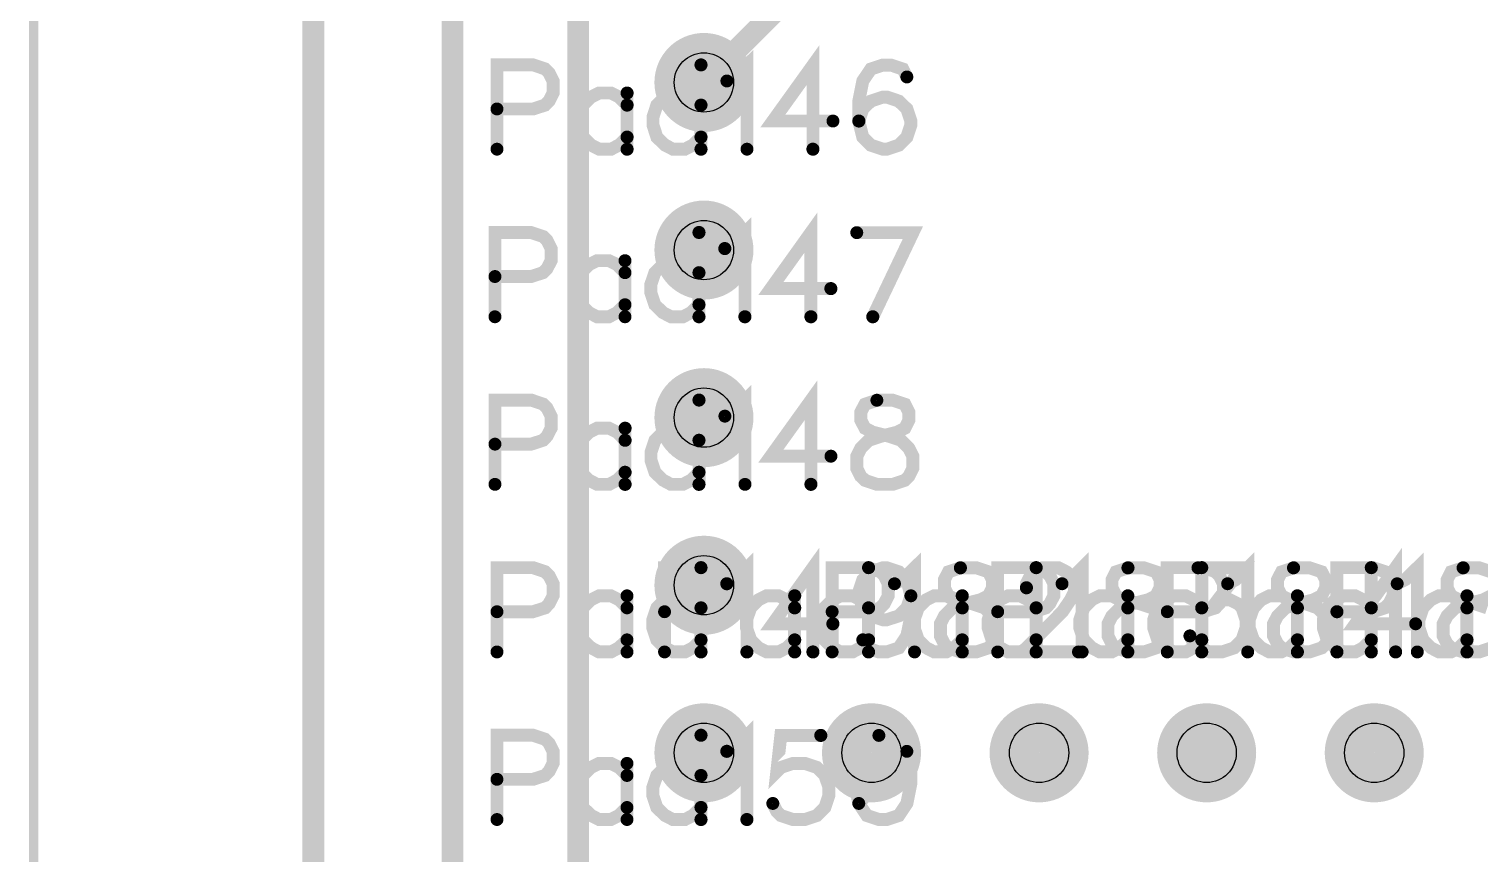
# Model space of a CAD drawing. Extents: x -0.03 to 2.52, y 0 to 2.59.
# Drawn here: x -0.003 to 0.863, y 0.515 to 1.007 of the extents above; entities that cross this region are included whole.
import ezdxf

# ---------------------------------------------------------------- set-up
doc = ezdxf.new("R2010")
doc.units = 0
for name, color, linetype in [('Board_Outline', 13, 'CONTINUOUS'), ('Bottom', 6, 'CONTINUOUS'), ('Bottom_Mask', 10, 'CONTINUOUS'), ('Drill_Bottom', 8, 'CONTINUOUS'), ('Drill_Top', 7, 'CONTINUOUS'), ('Top', 5, 'CONTINUOUS'), ('Top_Mask', 3, 'CONTINUOUS'), ('Top_Silk', 2, 'CONTINUOUS')]:
    doc.layers.add(name, color=color, linetype=linetype)

msp = doc.modelspace()

# ---------------------------------------------------------------- linework, layer by layer
at = {"layer": 'Board_Outline', "linetype": 'CONTINUOUS', "const_width": 0.0055}
msp.add_lwpolyline([(0, 2.55), (2.5, 2.55), (2.5, 0), (0, 0), (0, 2.55)], dxfattribs=at)
at = {"layer": 'Bottom', "linetype": 'CONTINUOUS', "const_width": 0.013}
msp.add_lwpolyline([(0.325, 1.1), (0.325, 0.4875)], dxfattribs=at)
at = {"layer": 'Bottom', "linetype": 'CONTINUOUS', "const_width": 0.0295}
for points in [[(0.4148, 0.975, 1), (0.3852, 0.975, 1), (0.4148, 0.975, 1)], [(0.4148, 0.875, 1), (0.3852, 0.875, 1), (0.4148, 0.875, 1)], [(0.4148, 0.775, 1), (0.3852, 0.775, 1), (0.4148, 0.775, 1)], [(0.4148, 0.675, 1), (0.3852, 0.675, 1), (0.4148, 0.675, 1)], [(0.4148, 0.575, 1), (0.3852, 0.575, 1), (0.4148, 0.575, 1)], [(0.5148, 0.575, 1), (0.4852, 0.575, 1), (0.5148, 0.575, 1)], [(0.6148, 0.575, 1), (0.5852, 0.575, 1), (0.6148, 0.575, 1)], [(0.7148, 0.575, 1), (0.6852, 0.575, 1), (0.7148, 0.575, 1)], [(0.8148, 0.575, 1), (0.7852, 0.575, 1), (0.8148, 0.575, 1)]]:
    msp.add_lwpolyline(points, format="xyb", dxfattribs=at)
at = {"layer": 'Bottom_Mask', "linetype": 'CONTINUOUS', "const_width": 0.0295}
for points in [[(0.4148, 0.975, 1), (0.3852, 0.975, 1), (0.4148, 0.975, 1)], [(0.3852, 0.975, 1), (0.4148, 0.975, 1), (0.3852, 0.975, 1)], [(0.4148, 0.875, 1), (0.3852, 0.875, 1), (0.4148, 0.875, 1)], [(0.3852, 0.875, 1), (0.4148, 0.875, 1), (0.3852, 0.875, 1)], [(0.4148, 0.775, 1), (0.3852, 0.775, 1), (0.4148, 0.775, 1)], [(0.3852, 0.775, 1), (0.4148, 0.775, 1), (0.3852, 0.775, 1)], [(0.4148, 0.675, 1), (0.3852, 0.675, 1), (0.4148, 0.675, 1)], [(0.3852, 0.675, 1), (0.4148, 0.675, 1), (0.3852, 0.675, 1)], [(0.4148, 0.575, 1), (0.3852, 0.575, 1), (0.4148, 0.575, 1)], [(0.3852, 0.575, 1), (0.4148, 0.575, 1), (0.3852, 0.575, 1)], [(0.5148, 0.575, 1), (0.4852, 0.575, 1), (0.5148, 0.575, 1)], [(0.4852, 0.575, 1), (0.5148, 0.575, 1), (0.4852, 0.575, 1)], [(0.6148, 0.575, 1), (0.5852, 0.575, 1), (0.6148, 0.575, 1)], [(0.5852, 0.575, 1), (0.6148, 0.575, 1), (0.5852, 0.575, 1)], [(0.7148, 0.575, 1), (0.6852, 0.575, 1), (0.7148, 0.575, 1)], [(0.6852, 0.575, 1), (0.7148, 0.575, 1), (0.6852, 0.575, 1)], [(0.8148, 0.575, 1), (0.7852, 0.575, 1), (0.8148, 0.575, 1)], [(0.7852, 0.575, 1), (0.8148, 0.575, 1), (0.7852, 0.575, 1)]]:
    msp.add_lwpolyline(points, format="xyb", dxfattribs=at)
at = {"layer": 'Drill_Bottom'}
for centre in [(0.4, 0.975), (0.4, 0.875), (0.4, 0.775), (0.4, 0.675), (0.4, 0.575), (0.5, 0.575), (0.6, 0.575), (0.7, 0.575), (0.8, 0.575)]:
    msp.add_circle(centre, 0.0177, dxfattribs=at)
at = {"layer": 'Drill_Top'}
for centre in [(0.4, 0.975), (0.4, 0.875), (0.4, 0.775), (0.4, 0.675), (0.4, 0.575), (0.5, 0.575), (0.6, 0.575), (0.7, 0.575), (0.8, 0.575)]:
    msp.add_circle(centre, 0.0177, dxfattribs=at)
at = {"layer": 'Top', "linetype": 'CONTINUOUS', "const_width": 0.013}
for points in [[(0.1669, 1.225), (0.1669, 0.3206)], [(0.25, 1.075), (0.25, 0.2875)], [(0.45, 1.025), (0.4, 0.975)]]:
    msp.add_lwpolyline(points, dxfattribs=at)
at = {"layer": 'Top', "linetype": 'CONTINUOUS'}
for points, const_width in [([(0.4148, 0.975, 1), (0.3852, 0.975, 1), (0.4148, 0.975, 1)], 0.0295), ([(0.3968, 0.975, 1), (0.4032, 0.975, 1), (0.3968, 0.975, 1)], 0.0065), ([(0.4148, 0.875, 1), (0.3852, 0.875, 1), (0.4148, 0.875, 1)], 0.0295), ([(0.4148, 0.775, 1), (0.3852, 0.775, 1), (0.4148, 0.775, 1)], 0.0295), ([(0.4148, 0.675, 1), (0.3852, 0.675, 1), (0.4148, 0.675, 1)], 0.0295), ([(0.4148, 0.575, 1), (0.3852, 0.575, 1), (0.4148, 0.575, 1)], 0.0295), ([(0.5148, 0.575, 1), (0.4852, 0.575, 1), (0.5148, 0.575, 1)], 0.0295), ([(0.6148, 0.575, 1), (0.5852, 0.575, 1), (0.6148, 0.575, 1)], 0.0295), ([(0.7148, 0.575, 1), (0.6852, 0.575, 1), (0.7148, 0.575, 1)], 0.0295), ([(0.8148, 0.575, 1), (0.7852, 0.575, 1), (0.8148, 0.575, 1)], 0.0295)]:
    msp.add_lwpolyline(points, format="xyb", dxfattribs=dict(at, const_width=const_width))
at = {"layer": 'Top_Mask', "linetype": 'CONTINUOUS', "const_width": 0.0295}
for points in [[(0.4148, 0.975, 1), (0.3852, 0.975, 1), (0.4148, 0.975, 1)], [(0.3852, 0.975, 1), (0.4148, 0.975, 1), (0.3852, 0.975, 1)], [(0.4148, 0.875, 1), (0.3852, 0.875, 1), (0.4148, 0.875, 1)], [(0.3852, 0.875, 1), (0.4148, 0.875, 1), (0.3852, 0.875, 1)], [(0.4148, 0.775, 1), (0.3852, 0.775, 1), (0.4148, 0.775, 1)], [(0.3852, 0.775, 1), (0.4148, 0.775, 1), (0.3852, 0.775, 1)], [(0.4148, 0.675, 1), (0.3852, 0.675, 1), (0.4148, 0.675, 1)], [(0.3852, 0.675, 1), (0.4148, 0.675, 1), (0.3852, 0.675, 1)], [(0.4148, 0.575, 1), (0.3852, 0.575, 1), (0.4148, 0.575, 1)], [(0.3852, 0.575, 1), (0.4148, 0.575, 1), (0.3852, 0.575, 1)], [(0.5148, 0.575, 1), (0.4852, 0.575, 1), (0.5148, 0.575, 1)], [(0.4852, 0.575, 1), (0.5148, 0.575, 1), (0.4852, 0.575, 1)], [(0.6148, 0.575, 1), (0.5852, 0.575, 1), (0.6148, 0.575, 1)], [(0.5852, 0.575, 1), (0.6148, 0.575, 1), (0.5852, 0.575, 1)], [(0.7148, 0.575, 1), (0.6852, 0.575, 1), (0.7148, 0.575, 1)], [(0.6852, 0.575, 1), (0.7148, 0.575, 1), (0.6852, 0.575, 1)], [(0.8148, 0.575, 1), (0.7852, 0.575, 1), (0.8148, 0.575, 1)], [(0.7852, 0.575, 1), (0.8148, 0.575, 1), (0.7852, 0.575, 1)]]:
    msp.add_lwpolyline(points, format="xyb", dxfattribs=at)
at = {"layer": 'Top_Silk', "linetype": 'CONTINUOUS', "const_width": 0.0077}
for points in [[(0.4651, 0.9352), (0.4651, 0.9854), (0.4411, 0.952), (0.477, 0.952)], [(0.2765, 0.9592), (0.2981, 0.9592), (0.3052, 0.9615), (0.3076, 0.964), (0.31, 0.9687), (0.31, 0.9759), (0.3076, 0.9807), (0.3052, 0.9831), (0.2981, 0.9855), (0.2765, 0.9855), (0.2765, 0.9352)], [(0.3982, 0.9855), (0.3982, 0.9352)], [(0.4137, 0.9759), (0.4185, 0.9783), (0.4257, 0.9854), (0.4257, 0.9352)], [(0.5211, 0.9783), (0.5187, 0.983), (0.5116, 0.9854), (0.5068, 0.9854), (0.4996, 0.983), (0.4948, 0.9759), (0.4924, 0.9639), (0.4924, 0.952), (0.4948, 0.9424), (0.4996, 0.9376), (0.5068, 0.9352), (0.5092, 0.9352), (0.5163, 0.9376), (0.5211, 0.9424), (0.5235, 0.9496), (0.5235, 0.952), (0.5211, 0.9592), (0.5163, 0.9639), (0.5092, 0.9663), (0.5068, 0.9663), (0.4996, 0.9639), (0.4948, 0.9592), (0.4924, 0.952)], [(0.3541, 0.9615), (0.3494, 0.9663), (0.3446, 0.9687), (0.3374, 0.9687), (0.3326, 0.9663), (0.3279, 0.9615), (0.3254, 0.9544), (0.3254, 0.9496), (0.3279, 0.9424), (0.3326, 0.9377), (0.3374, 0.9352), (0.3446, 0.9352), (0.3494, 0.9377), (0.3541, 0.9424)], [(0.3541, 0.9687), (0.3541, 0.9352)], [(0.3982, 0.9615), (0.3935, 0.9663), (0.3887, 0.9687), (0.3815, 0.9687), (0.3767, 0.9663), (0.3719, 0.9615), (0.3696, 0.9544), (0.3696, 0.9496), (0.3719, 0.9424), (0.3767, 0.9377), (0.3815, 0.9352), (0.3887, 0.9352), (0.3935, 0.9377), (0.3982, 0.9424)], [(0.4125, 0.8759), (0.4173, 0.8783), (0.4245, 0.8854), (0.4245, 0.8352)], [(0.4638, 0.8352), (0.4638, 0.8854), (0.4399, 0.852), (0.4758, 0.852)], [(0.2753, 0.8592), (0.2968, 0.8592), (0.304, 0.8615), (0.3064, 0.864), (0.3088, 0.8687), (0.3088, 0.8759), (0.3064, 0.8807), (0.304, 0.8831), (0.2968, 0.8855), (0.2753, 0.8855), (0.2753, 0.8352)], [(0.397, 0.8855), (0.397, 0.8352)], [(0.5008, 0.8352), (0.5247, 0.8854), (0.4912, 0.8854)], [(0.3529, 0.8615), (0.3482, 0.8663), (0.3433, 0.8687), (0.3362, 0.8687), (0.3314, 0.8663), (0.3267, 0.8615), (0.3242, 0.8544), (0.3242, 0.8496), (0.3267, 0.8424), (0.3314, 0.8377), (0.3362, 0.8352), (0.3433, 0.8352), (0.3482, 0.8377), (0.3529, 0.8424)], [(0.3529, 0.8687), (0.3529, 0.8352)], [(0.397, 0.8615), (0.3923, 0.8663), (0.3875, 0.8687), (0.3803, 0.8687), (0.3755, 0.8663), (0.3707, 0.8615), (0.3683, 0.8544), (0.3683, 0.8496), (0.3707, 0.8424), (0.3755, 0.8377), (0.3803, 0.8352), (0.3875, 0.8352), (0.3923, 0.8377), (0.397, 0.8424)], [(0.4639, 0.7352), (0.4639, 0.7854), (0.4399, 0.752), (0.4758, 0.752)], [(0.2753, 0.7592), (0.2969, 0.7592), (0.304, 0.7615), (0.3064, 0.764), (0.3088, 0.7687), (0.3088, 0.7759), (0.3064, 0.7807), (0.304, 0.7831), (0.2969, 0.7855), (0.2753, 0.7855), (0.2753, 0.7352)], [(0.3971, 0.7855), (0.3971, 0.7352)], [(0.4125, 0.7759), (0.4173, 0.7783), (0.4245, 0.7854), (0.4245, 0.7352)], [(0.5032, 0.7854), (0.4961, 0.783), (0.4936, 0.7783), (0.4936, 0.7735), (0.4961, 0.7687), (0.5008, 0.7663), (0.5104, 0.7639), (0.5176, 0.7615), (0.5223, 0.7567), (0.5247, 0.752), (0.5247, 0.7448), (0.5223, 0.74), (0.5199, 0.7376), (0.5127, 0.7352), (0.5032, 0.7352), (0.4961, 0.7376), (0.4936, 0.74), (0.4912, 0.7448), (0.4912, 0.752), (0.4936, 0.7567), (0.4984, 0.7615), (0.5056, 0.7639), (0.5151, 0.7663), (0.5199, 0.7687), (0.5223, 0.7735), (0.5223, 0.7783), (0.5199, 0.783), (0.5127, 0.7854), (0.5032, 0.7854)], [(0.3529, 0.7615), (0.3482, 0.7663), (0.3434, 0.7687), (0.3362, 0.7687), (0.3314, 0.7663), (0.3267, 0.7615), (0.3243, 0.7544), (0.3243, 0.7496), (0.3267, 0.7424), (0.3314, 0.7377), (0.3362, 0.7352), (0.3434, 0.7352), (0.3482, 0.7377), (0.3529, 0.7424)], [(0.3529, 0.7687), (0.3529, 0.7352)], [(0.3971, 0.7615), (0.3923, 0.7663), (0.3875, 0.7687), (0.3803, 0.7687), (0.3756, 0.7663), (0.3708, 0.7615), (0.3684, 0.7544), (0.3684, 0.7496), (0.3708, 0.7424), (0.3756, 0.7377), (0.3803, 0.7352), (0.3875, 0.7352), (0.3923, 0.7377), (0.3971, 0.7424)], [(0.4137, 0.6759), (0.4185, 0.6783), (0.4257, 0.6854), (0.4257, 0.6352)], [(0.465, 0.6352), (0.465, 0.6854), (0.4411, 0.652), (0.477, 0.652)], [(0.5137, 0.6759), (0.5185, 0.6783), (0.5257, 0.6854), (0.5257, 0.6352)], [(0.6137, 0.6759), (0.6185, 0.6783), (0.6257, 0.6854), (0.6257, 0.6352)], [(0.7125, 0.6759), (0.7173, 0.6783), (0.7245, 0.6854), (0.7245, 0.6352)], [(0.8127, 0.6352), (0.8127, 0.6854), (0.7888, 0.652), (0.8247, 0.652)], [(0.8137, 0.6759), (0.8185, 0.6783), (0.8257, 0.6854), (0.8257, 0.6352)], [(0.2765, 0.6592), (0.298, 0.6592), (0.3052, 0.6615), (0.3076, 0.664), (0.31, 0.6687), (0.31, 0.6759), (0.3076, 0.6807), (0.3052, 0.6831), (0.298, 0.6855), (0.2765, 0.6855), (0.2765, 0.6352)], [(0.3765, 0.6592), (0.3981, 0.6592), (0.4052, 0.6615), (0.4076, 0.664), (0.41, 0.6687), (0.41, 0.6759), (0.4076, 0.6807), (0.4052, 0.6831), (0.3981, 0.6855), (0.3765, 0.6855), (0.3765, 0.6352)], [(0.3982, 0.6855), (0.3982, 0.6352)], [(0.4765, 0.6592), (0.4981, 0.6592), (0.5052, 0.6615), (0.5076, 0.664), (0.51, 0.6687), (0.51, 0.6759), (0.5076, 0.6807), (0.5052, 0.6831), (0.4981, 0.6855), (0.4765, 0.6855), (0.4765, 0.6352)], [(0.5235, 0.6687), (0.5211, 0.6615), (0.5163, 0.6567), (0.5091, 0.6544), (0.5068, 0.6544), (0.4996, 0.6567), (0.4948, 0.6615), (0.4924, 0.6687), (0.4924, 0.6711), (0.4948, 0.6783), (0.4996, 0.683), (0.5068, 0.6854), (0.5091, 0.6854), (0.5163, 0.683), (0.5211, 0.6783), (0.5235, 0.6687), (0.5235, 0.6567), (0.5211, 0.6448), (0.5163, 0.6376), (0.5091, 0.6352), (0.5044, 0.6352), (0.4972, 0.6376), (0.4948, 0.6424)], [(0.4982, 0.6855), (0.4982, 0.6352)], [(0.5531, 0.6854), (0.5459, 0.683), (0.5435, 0.6783), (0.5435, 0.6735), (0.5459, 0.6687), (0.5507, 0.6663), (0.5602, 0.6639), (0.5674, 0.6615), (0.5722, 0.6567), (0.5746, 0.652), (0.5746, 0.6448), (0.5722, 0.64), (0.5698, 0.6376), (0.5626, 0.6352), (0.5531, 0.6352), (0.5459, 0.6376), (0.5435, 0.64), (0.5411, 0.6448), (0.5411, 0.652), (0.5435, 0.6567), (0.5483, 0.6615), (0.5554, 0.6639), (0.565, 0.6663), (0.5698, 0.6687), (0.5722, 0.6735), (0.5722, 0.6783), (0.5698, 0.683), (0.5626, 0.6854), (0.5531, 0.6854)], [(0.5753, 0.6592), (0.5969, 0.6592), (0.604, 0.6615), (0.6064, 0.664), (0.6088, 0.6687), (0.6088, 0.6759), (0.6064, 0.6807), (0.604, 0.6831), (0.5969, 0.6855), (0.5753, 0.6855), (0.5753, 0.6352)], [(0.5924, 0.6735), (0.5924, 0.6759), (0.5948, 0.6807), (0.5972, 0.683), (0.602, 0.6854), (0.6116, 0.6854), (0.6163, 0.683), (0.6187, 0.6807), (0.6211, 0.6759), (0.6211, 0.6711), (0.6187, 0.6663), (0.6139, 0.6592), (0.59, 0.6352), (0.6235, 0.6352)], [(0.5982, 0.6855), (0.5982, 0.6352)], [(0.6531, 0.6854), (0.6459, 0.683), (0.6435, 0.6783), (0.6435, 0.6735), (0.6459, 0.6687), (0.6507, 0.6663), (0.6602, 0.6639), (0.6674, 0.6615), (0.6722, 0.6567), (0.6746, 0.652), (0.6746, 0.6448), (0.6722, 0.64), (0.6698, 0.6376), (0.6626, 0.6352), (0.6531, 0.6352), (0.6459, 0.6376), (0.6435, 0.64), (0.6411, 0.6448), (0.6411, 0.652), (0.6435, 0.6567), (0.6483, 0.6615), (0.6554, 0.6639), (0.665, 0.6663), (0.6698, 0.6687), (0.6722, 0.6735), (0.6722, 0.6783), (0.6698, 0.683), (0.6626, 0.6854), (0.6531, 0.6854)], [(0.6765, 0.6592), (0.6981, 0.6592), (0.7052, 0.6615), (0.7076, 0.664), (0.71, 0.6687), (0.71, 0.6759), (0.7076, 0.6807), (0.7052, 0.6831), (0.6981, 0.6855), (0.6765, 0.6855), (0.6765, 0.6352)], [(0.6948, 0.6854), (0.7211, 0.6854), (0.7067, 0.6663), (0.7139, 0.6663), (0.7187, 0.6639), (0.7211, 0.6615), (0.7235, 0.6544), (0.7235, 0.6496), (0.7211, 0.6424), (0.7163, 0.6376), (0.7091, 0.6352), (0.7019, 0.6352), (0.6948, 0.6376), (0.6924, 0.64), (0.69, 0.6448)], [(0.6971, 0.6855), (0.6971, 0.6352)], [(0.7519, 0.6854), (0.7447, 0.683), (0.7423, 0.6783), (0.7423, 0.6735), (0.7447, 0.6687), (0.7495, 0.6663), (0.7591, 0.6639), (0.7662, 0.6615), (0.771, 0.6567), (0.7734, 0.652), (0.7734, 0.6448), (0.771, 0.64), (0.7686, 0.6376), (0.7614, 0.6352), (0.7519, 0.6352), (0.7447, 0.6376), (0.7423, 0.64), (0.7399, 0.6448), (0.7399, 0.652), (0.7423, 0.6567), (0.7471, 0.6615), (0.7542, 0.6639), (0.7638, 0.6663), (0.7686, 0.6687), (0.771, 0.6735), (0.771, 0.6783), (0.7686, 0.683), (0.7614, 0.6854), (0.7519, 0.6854)], [(0.7777, 0.6592), (0.7993, 0.6592), (0.8064, 0.6615), (0.8088, 0.664), (0.8112, 0.6687), (0.8112, 0.6759), (0.8088, 0.6807), (0.8064, 0.6831), (0.7993, 0.6855), (0.7777, 0.6855), (0.7777, 0.6352)], [(0.7982, 0.6855), (0.7982, 0.6352)], [(0.8531, 0.6854), (0.8459, 0.683), (0.8435, 0.6783), (0.8435, 0.6735), (0.8459, 0.6687), (0.8507, 0.6663), (0.8602, 0.6639), (0.8674, 0.6615)], [(0.8698, 0.683), (0.8626, 0.6854), (0.8531, 0.6854)], [(0.3541, 0.6615), (0.3493, 0.6663), (0.3445, 0.6687), (0.3374, 0.6687), (0.3326, 0.6663), (0.3278, 0.6615), (0.3254, 0.6544), (0.3254, 0.6496), (0.3278, 0.6424), (0.3326, 0.6377), (0.3374, 0.6352), (0.3445, 0.6352), (0.3493, 0.6377), (0.3541, 0.6424)], [(0.3541, 0.6687), (0.3541, 0.6352)], [(0.3982, 0.6615), (0.3935, 0.6663), (0.3887, 0.6687), (0.3815, 0.6687), (0.3767, 0.6663), (0.3719, 0.6615), (0.3695, 0.6544), (0.3695, 0.6496), (0.3719, 0.6424), (0.3767, 0.6377), (0.3815, 0.6352), (0.3887, 0.6352), (0.3935, 0.6377), (0.3982, 0.6424)], [(0.4541, 0.6615), (0.4494, 0.6663), (0.4446, 0.6687), (0.4374, 0.6687), (0.4326, 0.6663), (0.4279, 0.6615), (0.4254, 0.6544), (0.4254, 0.6496), (0.4279, 0.6424), (0.4326, 0.6377), (0.4374, 0.6352), (0.4446, 0.6352), (0.4494, 0.6377), (0.4541, 0.6424)], [(0.4541, 0.6687), (0.4541, 0.6352)], [(0.4982, 0.6615), (0.4935, 0.6663), (0.4887, 0.6687), (0.4815, 0.6687), (0.4767, 0.6663), (0.4719, 0.6615), (0.4696, 0.6544), (0.4696, 0.6496), (0.4719, 0.6424), (0.4767, 0.6377), (0.4815, 0.6352), (0.4887, 0.6352), (0.4935, 0.6377), (0.4982, 0.6424)], [(0.5541, 0.6615), (0.5494, 0.6663), (0.5446, 0.6687), (0.5374, 0.6687), (0.5326, 0.6663), (0.5279, 0.6615), (0.5254, 0.6544), (0.5254, 0.6496), (0.5279, 0.6424), (0.5326, 0.6377), (0.5374, 0.6352), (0.5446, 0.6352), (0.5494, 0.6377), (0.5541, 0.6424)], [(0.5541, 0.6687), (0.5541, 0.6352)], [(0.5982, 0.6615), (0.5935, 0.6663), (0.5887, 0.6687), (0.5815, 0.6687), (0.5767, 0.6663), (0.5719, 0.6615), (0.5696, 0.6544), (0.5696, 0.6496), (0.5719, 0.6424), (0.5767, 0.6377), (0.5815, 0.6352), (0.5887, 0.6352), (0.5935, 0.6377), (0.5982, 0.6424)], [(0.6529, 0.6615), (0.6482, 0.6663), (0.6434, 0.6687), (0.6362, 0.6687), (0.6314, 0.6663), (0.6267, 0.6615), (0.6243, 0.6544), (0.6243, 0.6496), (0.6267, 0.6424), (0.6314, 0.6377), (0.6362, 0.6352), (0.6434, 0.6352), (0.6482, 0.6377), (0.6529, 0.6424)], [(0.6529, 0.6687), (0.6529, 0.6352)], [(0.6971, 0.6615), (0.6923, 0.6663), (0.6875, 0.6687), (0.6803, 0.6687), (0.6756, 0.6663), (0.6708, 0.6615), (0.6684, 0.6544), (0.6684, 0.6496), (0.6708, 0.6424), (0.6756, 0.6377), (0.6803, 0.6352), (0.6875, 0.6352), (0.6923, 0.6377), (0.6971, 0.6424)], [(0.7541, 0.6615), (0.7494, 0.6663), (0.7446, 0.6687), (0.7374, 0.6687), (0.7326, 0.6663), (0.7279, 0.6615), (0.7254, 0.6544), (0.7254, 0.6496), (0.7279, 0.6424), (0.7326, 0.6377), (0.7374, 0.6352), (0.7446, 0.6352), (0.7494, 0.6377), (0.7541, 0.6424)], [(0.7541, 0.6687), (0.7541, 0.6352)], [(0.7982, 0.6615), (0.7935, 0.6663), (0.7887, 0.6687), (0.7815, 0.6687), (0.7767, 0.6663), (0.7719, 0.6615), (0.7696, 0.6544), (0.7696, 0.6496), (0.7719, 0.6424), (0.7767, 0.6377), (0.7815, 0.6352), (0.7887, 0.6352), (0.7935, 0.6377), (0.7982, 0.6424)], [(0.8553, 0.6615), (0.8506, 0.6663), (0.8458, 0.6687), (0.8386, 0.6687), (0.8338, 0.6663), (0.8291, 0.6615), (0.8267, 0.6544), (0.8267, 0.6496), (0.8291, 0.6424), (0.8338, 0.6377), (0.8386, 0.6352), (0.8458, 0.6352), (0.8506, 0.6377), (0.8553, 0.6424)], [(0.8698, 0.6376), (0.8626, 0.6352), (0.8531, 0.6352), (0.8459, 0.6376), (0.8435, 0.64), (0.8411, 0.6448), (0.8411, 0.652), (0.8435, 0.6567), (0.8483, 0.6615), (0.8554, 0.6639), (0.865, 0.6663), (0.8698, 0.6687)], [(0.8553, 0.6687), (0.8553, 0.6352)], [(0.2765, 0.5592), (0.298, 0.5592), (0.3052, 0.5615), (0.3076, 0.564), (0.31, 0.5687), (0.31, 0.5759), (0.3076, 0.5807), (0.3052, 0.5831), (0.298, 0.5855), (0.2765, 0.5855), (0.2765, 0.5352)], [(0.3982, 0.5855), (0.3982, 0.5352)], [(0.4137, 0.5759), (0.4185, 0.5783), (0.4257, 0.5854), (0.4257, 0.5352)], [(0.4698, 0.5854), (0.4459, 0.5854), (0.4435, 0.5639), (0.4459, 0.5663), (0.4531, 0.5687), (0.4602, 0.5687), (0.4674, 0.5663), (0.4722, 0.5615), (0.4746, 0.5544), (0.4746, 0.5496), (0.4722, 0.5424), (0.4674, 0.5376), (0.4602, 0.5352), (0.4531, 0.5352), (0.4459, 0.5376), (0.4435, 0.54), (0.4411, 0.5448)], [(0.5044, 0.5854), (0.4972, 0.583), (0.4924, 0.5759), (0.49, 0.5639), (0.49, 0.5567), (0.4924, 0.5448), (0.4972, 0.5376), (0.5044, 0.5352), (0.5091, 0.5352), (0.5163, 0.5376), (0.5211, 0.5448), (0.5235, 0.5567), (0.5235, 0.5639), (0.5211, 0.5759), (0.5163, 0.583), (0.5091, 0.5854), (0.5044, 0.5854)], [(0.3541, 0.5615), (0.3493, 0.5663), (0.3445, 0.5687), (0.3374, 0.5687), (0.3326, 0.5663), (0.3278, 0.5615), (0.3254, 0.5544), (0.3254, 0.5496), (0.3278, 0.5424), (0.3326, 0.5377), (0.3374, 0.5352), (0.3445, 0.5352), (0.3493, 0.5377), (0.3541, 0.5424)], [(0.3541, 0.5687), (0.3541, 0.5352)], [(0.3982, 0.5615), (0.3935, 0.5663), (0.3887, 0.5687), (0.3815, 0.5687), (0.3767, 0.5663), (0.3719, 0.5615), (0.3695, 0.5544), (0.3695, 0.5496), (0.3719, 0.5424), (0.3767, 0.5377), (0.3815, 0.5352), (0.3887, 0.5352), (0.3935, 0.5377), (0.3982, 0.5424)], [(0.5211, 0.5759), (0.4924, 0.5448)]]:
    msp.add_lwpolyline(points, dxfattribs=at)
at = {"layer": 'Top_Silk', "linetype": 'CONTINUOUS', "const_width": 0.0039}
for points in [[(0.3963, 0.9855, 1), (0.4002, 0.9855, 1), (0.3963, 0.9855, 1)], [(0.4118, 0.9759, 1), (0.4156, 0.9759, 1), (0.4118, 0.9759, 1)], [(0.5192, 0.9783, 1), (0.523, 0.9783, 1), (0.5192, 0.9783, 1)], [(0.3522, 0.9687, 1), (0.3561, 0.9687, 1), (0.3522, 0.9687, 1)], [(0.2746, 0.9592, 1), (0.2784, 0.9592, 1), (0.2746, 0.9592, 1)], [(0.3522, 0.9615, 1), (0.3561, 0.9615, 1), (0.3522, 0.9615, 1)], [(0.3963, 0.9615, 1), (0.4002, 0.9615, 1), (0.3963, 0.9615, 1)], [(0.4751, 0.952, 1), (0.4789, 0.952, 1), (0.4751, 0.952, 1)], [(0.4905, 0.952, 1), (0.4944, 0.952, 1), (0.4905, 0.952, 1)], [(0.3522, 0.9424, 1), (0.3561, 0.9424, 1), (0.3522, 0.9424, 1)], [(0.3963, 0.9424, 1), (0.4002, 0.9424, 1), (0.3963, 0.9424, 1)], [(0.2746, 0.9352, 1), (0.2784, 0.9352, 1), (0.2746, 0.9352, 1)], [(0.3522, 0.9352, 1), (0.3561, 0.9352, 1), (0.3522, 0.9352, 1)], [(0.3963, 0.9352, 1), (0.4002, 0.9352, 1), (0.3963, 0.9352, 1)], [(0.4238, 0.9352, 1), (0.4276, 0.9352, 1), (0.4238, 0.9352, 1)], [(0.4631, 0.9352, 1), (0.467, 0.9352, 1), (0.4631, 0.9352, 1)], [(0.3951, 0.8855, 1), (0.399, 0.8855, 1), (0.3951, 0.8855, 1)], [(0.4893, 0.8854, 1), (0.4931, 0.8854, 1), (0.4893, 0.8854, 1)], [(0.4105, 0.8759, 1), (0.4144, 0.8759, 1), (0.4105, 0.8759, 1)], [(0.351, 0.8687, 1), (0.3548, 0.8687, 1), (0.351, 0.8687, 1)], [(0.2734, 0.8592, 1), (0.2772, 0.8592, 1), (0.2734, 0.8592, 1)], [(0.351, 0.8615, 1), (0.3548, 0.8615, 1), (0.351, 0.8615, 1)], [(0.3951, 0.8615, 1), (0.399, 0.8615, 1), (0.3951, 0.8615, 1)], [(0.4738, 0.852, 1), (0.4777, 0.852, 1), (0.4738, 0.852, 1)], [(0.351, 0.8424, 1), (0.3548, 0.8424, 1), (0.351, 0.8424, 1)], [(0.3951, 0.8424, 1), (0.399, 0.8424, 1), (0.3951, 0.8424, 1)], [(0.2734, 0.8352, 1), (0.2772, 0.8352, 1), (0.2734, 0.8352, 1)], [(0.351, 0.8352, 1), (0.3548, 0.8352, 1), (0.351, 0.8352, 1)], [(0.3951, 0.8352, 1), (0.399, 0.8352, 1), (0.3951, 0.8352, 1)], [(0.4225, 0.8352, 1), (0.4264, 0.8352, 1), (0.4225, 0.8352, 1)], [(0.4619, 0.8352, 1), (0.4658, 0.8352, 1), (0.4619, 0.8352, 1)], [(0.4988, 0.8352, 1), (0.5027, 0.8352, 1), (0.4988, 0.8352, 1)], [(0.3951, 0.7855, 1), (0.399, 0.7855, 1), (0.3951, 0.7855, 1)], [(0.5013, 0.7854, 1), (0.5051, 0.7854, 1), (0.5013, 0.7854, 1)], [(0.4106, 0.7759, 1), (0.4144, 0.7759, 1), (0.4106, 0.7759, 1)], [(0.351, 0.7687, 1), (0.3549, 0.7687, 1), (0.351, 0.7687, 1)], [(0.2734, 0.7592, 1), (0.2772, 0.7592, 1), (0.2734, 0.7592, 1)], [(0.351, 0.7615, 1), (0.3549, 0.7615, 1), (0.351, 0.7615, 1)], [(0.3951, 0.7615, 1), (0.399, 0.7615, 1), (0.3951, 0.7615, 1)], [(0.4739, 0.752, 1), (0.4777, 0.752, 1), (0.4739, 0.752, 1)], [(0.351, 0.7424, 1), (0.3549, 0.7424, 1), (0.351, 0.7424, 1)], [(0.3951, 0.7424, 1), (0.399, 0.7424, 1), (0.3951, 0.7424, 1)], [(0.2734, 0.7352, 1), (0.2772, 0.7352, 1), (0.2734, 0.7352, 1)], [(0.351, 0.7352, 1), (0.3549, 0.7352, 1), (0.351, 0.7352, 1)], [(0.3951, 0.7352, 1), (0.399, 0.7352, 1), (0.3951, 0.7352, 1)], [(0.4226, 0.7352, 1), (0.4264, 0.7352, 1), (0.4226, 0.7352, 1)], [(0.4619, 0.7352, 1), (0.4658, 0.7352, 1), (0.4619, 0.7352, 1)], [(0.3963, 0.6855, 1), (0.4002, 0.6855, 1), (0.3963, 0.6855, 1)], [(0.4963, 0.6855, 1), (0.5002, 0.6855, 1), (0.4963, 0.6855, 1)], [(0.5511, 0.6854, 1), (0.555, 0.6854, 1), (0.5511, 0.6854, 1)], [(0.5963, 0.6855, 1), (0.6002, 0.6855, 1), (0.5963, 0.6855, 1)], [(0.6511, 0.6854, 1), (0.655, 0.6854, 1), (0.6511, 0.6854, 1)], [(0.6929, 0.6854, 1), (0.6967, 0.6854, 1), (0.6929, 0.6854, 1)], [(0.6951, 0.6855, 1), (0.699, 0.6855, 1), (0.6951, 0.6855, 1)], [(0.7499, 0.6854, 1), (0.7538, 0.6854, 1), (0.7499, 0.6854, 1)], [(0.7963, 0.6855, 1), (0.8002, 0.6855, 1), (0.7963, 0.6855, 1)], [(0.8511, 0.6854, 1), (0.855, 0.6854, 1), (0.8511, 0.6854, 1)], [(0.4117, 0.6759, 1), (0.4156, 0.6759, 1), (0.4117, 0.6759, 1)], [(0.5118, 0.6759, 1), (0.5156, 0.6759, 1), (0.5118, 0.6759, 1)], [(0.5905, 0.6735, 1), (0.5944, 0.6735, 1), (0.5905, 0.6735, 1)], [(0.6118, 0.6759, 1), (0.6156, 0.6759, 1), (0.6118, 0.6759, 1)], [(0.7106, 0.6759, 1), (0.7144, 0.6759, 1), (0.7106, 0.6759, 1)], [(0.8118, 0.6759, 1), (0.8156, 0.6759, 1), (0.8118, 0.6759, 1)], [(0.3522, 0.6687, 1), (0.356, 0.6687, 1), (0.3522, 0.6687, 1)], [(0.4522, 0.6687, 1), (0.4561, 0.6687, 1), (0.4522, 0.6687, 1)], [(0.5216, 0.6687, 1), (0.5254, 0.6687, 1), (0.5216, 0.6687, 1)], [(0.5522, 0.6687, 1), (0.5561, 0.6687, 1), (0.5522, 0.6687, 1)], [(0.651, 0.6687, 1), (0.6549, 0.6687, 1), (0.651, 0.6687, 1)], [(0.7522, 0.6687, 1), (0.7561, 0.6687, 1), (0.7522, 0.6687, 1)], [(0.8534, 0.6687, 1), (0.8573, 0.6687, 1), (0.8534, 0.6687, 1)], [(0.2746, 0.6592, 1), (0.2784, 0.6592, 1), (0.2746, 0.6592, 1)], [(0.3522, 0.6615, 1), (0.356, 0.6615, 1), (0.3522, 0.6615, 1)], [(0.3746, 0.6592, 1), (0.3784, 0.6592, 1), (0.3746, 0.6592, 1)], [(0.3963, 0.6615, 1), (0.4002, 0.6615, 1), (0.3963, 0.6615, 1)], [(0.4522, 0.6615, 1), (0.4561, 0.6615, 1), (0.4522, 0.6615, 1)], [(0.4746, 0.6592, 1), (0.4784, 0.6592, 1), (0.4746, 0.6592, 1)], [(0.4963, 0.6615, 1), (0.5002, 0.6615, 1), (0.4963, 0.6615, 1)], [(0.5522, 0.6615, 1), (0.5561, 0.6615, 1), (0.5522, 0.6615, 1)], [(0.5734, 0.6592, 1), (0.5772, 0.6592, 1), (0.5734, 0.6592, 1)], [(0.5963, 0.6615, 1), (0.6002, 0.6615, 1), (0.5963, 0.6615, 1)], [(0.651, 0.6615, 1), (0.6549, 0.6615, 1), (0.651, 0.6615, 1)], [(0.6746, 0.6592, 1), (0.6784, 0.6592, 1), (0.6746, 0.6592, 1)], [(0.6951, 0.6615, 1), (0.699, 0.6615, 1), (0.6951, 0.6615, 1)], [(0.7522, 0.6615, 1), (0.7561, 0.6615, 1), (0.7522, 0.6615, 1)], [(0.7758, 0.6592, 1), (0.7797, 0.6592, 1), (0.7758, 0.6592, 1)], [(0.7963, 0.6615, 1), (0.8002, 0.6615, 1), (0.7963, 0.6615, 1)], [(0.8534, 0.6615, 1), (0.8573, 0.6615, 1), (0.8534, 0.6615, 1)], [(0.475, 0.652, 1), (0.4789, 0.652, 1), (0.475, 0.652, 1)], [(0.8228, 0.652, 1), (0.8266, 0.652, 1), (0.8228, 0.652, 1)], [(0.3522, 0.6424, 1), (0.356, 0.6424, 1), (0.3522, 0.6424, 1)], [(0.3963, 0.6424, 1), (0.4002, 0.6424, 1), (0.3963, 0.6424, 1)], [(0.4522, 0.6424, 1), (0.4561, 0.6424, 1), (0.4522, 0.6424, 1)], [(0.4929, 0.6424, 1), (0.4968, 0.6424, 1), (0.4929, 0.6424, 1)], [(0.4963, 0.6424, 1), (0.5002, 0.6424, 1), (0.4963, 0.6424, 1)], [(0.5522, 0.6424, 1), (0.5561, 0.6424, 1), (0.5522, 0.6424, 1)], [(0.5963, 0.6424, 1), (0.6002, 0.6424, 1), (0.5963, 0.6424, 1)], [(0.651, 0.6424, 1), (0.6549, 0.6424, 1), (0.651, 0.6424, 1)], [(0.6881, 0.6448, 1), (0.6919, 0.6448, 1), (0.6881, 0.6448, 1)], [(0.6951, 0.6424, 1), (0.699, 0.6424, 1), (0.6951, 0.6424, 1)], [(0.7522, 0.6424, 1), (0.7561, 0.6424, 1), (0.7522, 0.6424, 1)], [(0.7963, 0.6424, 1), (0.8002, 0.6424, 1), (0.7963, 0.6424, 1)], [(0.8534, 0.6424, 1), (0.8573, 0.6424, 1), (0.8534, 0.6424, 1)], [(0.2746, 0.6352, 1), (0.2784, 0.6352, 1), (0.2746, 0.6352, 1)], [(0.3522, 0.6352, 1), (0.356, 0.6352, 1), (0.3522, 0.6352, 1)], [(0.3746, 0.6352, 1), (0.3784, 0.6352, 1), (0.3746, 0.6352, 1)], [(0.3963, 0.6352, 1), (0.4002, 0.6352, 1), (0.3963, 0.6352, 1)], [(0.4237, 0.6352, 1), (0.4276, 0.6352, 1), (0.4237, 0.6352, 1)], [(0.4522, 0.6352, 1), (0.4561, 0.6352, 1), (0.4522, 0.6352, 1)], [(0.4631, 0.6352, 1), (0.467, 0.6352, 1), (0.4631, 0.6352, 1)], [(0.4746, 0.6352, 1), (0.4784, 0.6352, 1), (0.4746, 0.6352, 1)], [(0.4963, 0.6352, 1), (0.5002, 0.6352, 1), (0.4963, 0.6352, 1)], [(0.5238, 0.6352, 1), (0.5276, 0.6352, 1), (0.5238, 0.6352, 1)], [(0.5522, 0.6352, 1), (0.5561, 0.6352, 1), (0.5522, 0.6352, 1)], [(0.5734, 0.6352, 1), (0.5772, 0.6352, 1), (0.5734, 0.6352, 1)], [(0.5963, 0.6352, 1), (0.6002, 0.6352, 1), (0.5963, 0.6352, 1)], [(0.6216, 0.6352, 1), (0.6254, 0.6352, 1), (0.6216, 0.6352, 1)], [(0.6238, 0.6352, 1), (0.6276, 0.6352, 1), (0.6238, 0.6352, 1)], [(0.651, 0.6352, 1), (0.6549, 0.6352, 1), (0.651, 0.6352, 1)], [(0.6746, 0.6352, 1), (0.6784, 0.6352, 1), (0.6746, 0.6352, 1)], [(0.6951, 0.6352, 1), (0.699, 0.6352, 1), (0.6951, 0.6352, 1)], [(0.7226, 0.6352, 1), (0.7264, 0.6352, 1), (0.7226, 0.6352, 1)], [(0.7522, 0.6352, 1), (0.7561, 0.6352, 1), (0.7522, 0.6352, 1)], [(0.7758, 0.6352, 1), (0.7797, 0.6352, 1), (0.7758, 0.6352, 1)], [(0.7963, 0.6352, 1), (0.8002, 0.6352, 1), (0.7963, 0.6352, 1)], [(0.8108, 0.6352, 1), (0.8147, 0.6352, 1), (0.8108, 0.6352, 1)], [(0.8238, 0.6352, 1), (0.8276, 0.6352, 1), (0.8238, 0.6352, 1)], [(0.8534, 0.6352, 1), (0.8573, 0.6352, 1), (0.8534, 0.6352, 1)], [(0.3963, 0.5855, 1), (0.4002, 0.5855, 1), (0.3963, 0.5855, 1)], [(0.4678, 0.5854, 1), (0.4717, 0.5854, 1), (0.4678, 0.5854, 1)], [(0.5025, 0.5854, 1), (0.5063, 0.5854, 1), (0.5025, 0.5854, 1)], [(0.3522, 0.5687, 1), (0.356, 0.5687, 1), (0.3522, 0.5687, 1)], [(0.4117, 0.5759, 1), (0.4156, 0.5759, 1), (0.4117, 0.5759, 1)], [(0.5192, 0.5759, 1), (0.523, 0.5759, 1), (0.5192, 0.5759, 1)], [(0.2746, 0.5592, 1), (0.2784, 0.5592, 1), (0.2746, 0.5592, 1)], [(0.3522, 0.5615, 1), (0.356, 0.5615, 1), (0.3522, 0.5615, 1)], [(0.3963, 0.5615, 1), (0.4002, 0.5615, 1), (0.3963, 0.5615, 1)], [(0.3522, 0.5424, 1), (0.356, 0.5424, 1), (0.3522, 0.5424, 1)], [(0.3963, 0.5424, 1), (0.4002, 0.5424, 1), (0.3963, 0.5424, 1)], [(0.4392, 0.5448, 1), (0.443, 0.5448, 1), (0.4392, 0.5448, 1)], [(0.4905, 0.5448, 1), (0.4943, 0.5448, 1), (0.4905, 0.5448, 1)], [(0.2746, 0.5352, 1), (0.2784, 0.5352, 1), (0.2746, 0.5352, 1)], [(0.3522, 0.5352, 1), (0.356, 0.5352, 1), (0.3522, 0.5352, 1)], [(0.3963, 0.5352, 1), (0.4002, 0.5352, 1), (0.3963, 0.5352, 1)], [(0.4237, 0.5352, 1), (0.4276, 0.5352, 1), (0.4237, 0.5352, 1)]]:
    msp.add_lwpolyline(points, format="xyb", dxfattribs=at)

doc.saveas('drawing.dxf')
